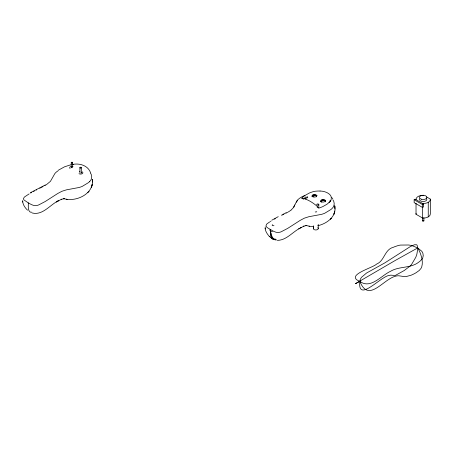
<?xml version="1.0" encoding="UTF-8"?>
<svg xmlns="http://www.w3.org/2000/svg" width="453" height="453" viewBox="0 0 453 453"><rect width="100%" height="100%" fill="white"/><g stroke="black" fill="none" stroke-linecap="round" stroke-linejoin="round"><path stroke-width="0.68" d="M29.156 193.89L24.768 196.783A12.831 7.412 0 0 0 24.213 197.281L23.386 198.765L23.93 199.915L28.273 202.859C28.562 205.872 27.452 209.96 30.164 212.089L31.744 212.225M269.716 221.913L267.191 223.691A10.997 6.348 0 0 0 266.426 224.422C264.524 227.078 269.195 228.499 270.758 229.716C269.96 233.38 270.928 240.266 275.651 239.767M92.401 182.066L92.282 179.365C94.451 193.771 75.872 202.508 63.805 198.584L64.468 198.759L63.199 198.663L64.298 198.703L61.172 199.36L61.523 199.212L56.314 202.004L58.816 200.503C50.249 204.479 42.69 215.792 32.129 212.955M334.671 205.458C337.242 216.2 326.992 223.64 317.717 225.764M22.673 200.515C22.525 204.297 24.921 207.672 27.537 210.192M265.22 226.925C264.779 230.351 266.806 233.55 268.986 236.002M92.118 184.898L91.472 187.395L92.242 184.195M334.597 211.755L333.957 214.252L334.727 211.053M276.698 239.886C273.782 240.922 271.449 236.098 270.99 233.295M294.999 204.552L296.387 201.834A25.736 14.858 0 0 1 297.327 200.453M294.931 204.699L294.433 205.713M294.416 205.741L292.949 208.154L291.171 209.988M331.205 197.514A15.713 9.071 0 0 1 331.245 198.975L331.001 200.056A11.954 6.903 0 0 1 330.294 201.37L327.038 204.218L322.876 206.557A25.153 14.519 0 0 1 318.884 208.04L317.055 206.987M89.615 181.591L90.419 180.673A14.094 8.137 0 0 0 91.263 179.207L91.659 177.502A20.447 11.806 0 0 0 91.687 176.636L91.404 174.977A16.823 9.711 0 0 0 90.526 173.182M87.865 192.474L89.014 191.381L88.528 191.846M330.35 219.331L331.5 218.238L331.007 218.703M270.713 232.593C270.577 234.779 271.358 239.518 273.306 239.116A6.116 3.528 -60 0 1 271.874 238.357L270.962 237.587M290.979 210.147L289.495 211.217M58.177 170.702L56.421 171.998A19.751 11.404 0 0 0 54.83 173.618L50.436 181.336L46.217 184.858M299.082 228.691C292.055 232.627 286.002 240.345 277.344 240.373M58.46 170.141L64.62 166.778L71.223 164.649M288.703 211.715L289.105 211.466M270.328 221.534L270.968 221.143M271.772 220.226L278.255 216.659M301.296 227.361L298.799 228.861L304.008 226.07L303.657 226.211L306.5 225.498L305.956 225.481L310.305 226.404L313.612 226.523M287.859 212.208L288.289 211.964M312.106 196.415L313.918 195.368A7.174 4.139 0 0 1 316.936 195.617M320.764 201.415L322.576 200.368A7.174 4.139 0 0 1 325.594 200.617M329.037 202.321L330.248 201.625M414.144 199.756L415.135 199.184L423.549 204.043L423.549 206.896L422.558 207.468L414.144 202.616L414.144 199.756L422.558 204.614L423.549 204.043M44.932 185.605L45.374 185.356M30.453 192.667L45.617 184.818M30.566 193.086L31.557 192.536M286.959 212.712L287.417 212.463M274.535 219.122L275.294 218.708M286.007 213.221L286.489 212.961M33.584 191.443L34.354 191.036M42.514 186.885L43.024 186.619M36.166 190.096L36.676 189.83M41.45 187.423L41.987 187.151M39.756 188.272L40.334 187.984M281.647 215.43L282.236 215.13M283.385 214.558L283.935 214.28M281.97 214.807L286.205 212.695M73.584 164.303L72.752 164.382C79.751 163.04 88.176 165.521 90.623 172.882M273.686 239.133L272.315 238.363M271.087 237.327L269.79 236.76M271.562 237.921L270.82 237.734M66.183 199.224L67.157 199.428M309.003 226.149L309.642 226.285M304.665 198.788L305.871 199.212M270.758 229.716C273.504 231.268 276.636 233.323 279.926 232.213A11.263 6.501 0 0 0 281.273 231.732L287.683 228.391L300.209 220.362L304.382 218.153L308.878 216.715L321.398 214.382A19.943 11.512 0 0 0 324.716 213.255L330.911 209.513A25.045 14.462 0 0 0 332.1 208.448L332.904 207.531A14.094 8.137 0 0 0 333.748 206.064L334.144 204.36A20.447 11.806 0 0 0 334.172 203.493L333.889 201.834A16.823 9.711 0 0 0 333.012 200.039M28.273 202.859C31.019 204.411 34.156 206.466 37.44 205.356A11.263 6.501 0 0 0 38.788 204.881L45.204 201.534L57.724 193.505L61.897 191.296L66.393 189.858L78.918 187.525A19.943 11.512 0 0 0 82.231 186.398L88.426 182.655A25.045 14.462 0 0 0 89.615 181.591M426.709 197.01L430.333 199.099L430.333 213.674A7.174 4.139 0 0 1 422.66 218.103L416.024 214.269L416.024 203.244M320.045 191.07A15.702 9.066 0 0 0 317.995 191.036L315.639 191.189A11.954 6.903 0 0 0 313.368 191.596L310.475 192.553A28.426 16.41 0 0 0 309.184 193.12L305.005 195.447A25.26 14.587 0 0 0 301.811 198.182L303.64 199.241M332.242 197.961L332.847 199.139M270.877 232.859L270.968 233.199M265.215 228.941L265.147 228.301M22.735 202.083L22.667 201.443M334.824 206.964L334.767 206.223L334.886 208.924M92.282 179.365L92.384 180.673M428.249 202.327L428.249 216.896M423.878 217.616L423.878 220.826M422.66 204.065L422.66 203.527A7.174 4.139 0 0 0 430.333 199.099M422.66 207.117L422.66 218.103M422.558 204.614L422.558 207.468M422.479 217.616L422.479 220.826M322.576 199.971L322.576 200.368M318.821 204.541A1.048 0.606 0 0 1 317.247 205.067A1.048 0.606 0 0 1 317.247 204.014A1.048 0.606 0 0 1 318.821 204.541L318.821 206.5M318.244 224.394L318.244 228.539M313.918 195.368L313.918 195.923A8.505 4.909 -60 0 0 313.176 195.798A9.168 5.294 0 0 0 311.924 196.041M313.34 225.775L313.34 228.539M81.308 167.616L81.308 172.757M79.909 167.616L79.909 172.757M72.65 162.616A0.702 0.402 0 0 1 71.597 162.961A0.702 0.402 0 0 1 71.597 162.265A0.702 0.402 0 0 1 72.65 162.616L72.65 167.757M71.246 162.616L71.246 167.757M423.515 220.475A0.702 0.402 0 0 1 423.702 221.092A0.702 0.402 0 0 1 422.609 221.064A0.702 0.402 0 0 1 422.898 220.458M426.55 198.556A3.675 2.123 0 0 1 423.362 201.517A3.675 2.123 0 0 1 419.676 198.754M416.024 199.694A7.174 4.139 0 0 1 423.691 195.266M416.024 214.269A7.174 4.139 0 0 1 416.086 213.34M81.274 172.633A0.702 0.402 0 0 1 80.821 173.142M82.214 171.829A2.276 1.314 0 0 1 82.214 173.686A2.276 1.314 0 0 1 78.998 173.686M79.502 171.608A2.276 1.314 0 0 1 79.915 171.506M71.28 167.633A0.702 0.402 0 0 1 71.551 167.423M70.073 168.499A2.276 1.314 0 0 1 71.257 166.506M72.18 166.449A2.276 1.314 0 0 1 73.052 166.608M293.867 207.214A12.186 9.609 24.9 0 1 294.359 205.719M313.912 195.832A6.965 1.359 -8.8 0 1 317.009 195.515M296.63 202.248A11.365 8.964 24.9 0 1 297.338 200.311M297.259 200.3A24.428 14.105 0 0 1 304.863 195.441M274.32 239.065A10.408 6.008 -60 0 1 273.686 239.144A9.785 5.651 -60 0 0 274.291 239.071M312.344 196.851A2.276 1.314 0 0 1 314.433 195.017A2.276 1.314 0 0 1 316.517 196.851M307.751 197.842A7.174 4.139 0 0 1 307.264 196.494M320.815 201.325A2.276 1.314 0 0 1 323.55 200.039A2.276 1.314 0 0 1 325.18 201.851M321.483 202.253A2.276 1.314 0 0 1 320.922 201.727M330.016 200.249A7.174 4.139 0 0 1 330.265 201.392M301.806 198.171A22.622 13.058 60 0 1 304.671 198.799M305.877 199.246A39.479 22.792 60 0 1 314.818 204.405L316.03 205.345A22.622 13.058 60 0 1 318.889 208.035M320.056 190.985A12.276 7.089 0 0 1 331.353 197.508M273.974 225.543A1.048 0.606 0 0 1 272.491 225.543A1.048 0.606 0 0 1 272.491 224.682M316.777 211.608A1.048 0.606 0 0 1 315.226 211.908M317.751 227.695A2.452 1.416 0 0 1 317.479 229.563A2.452 1.416 0 0 1 314.235 229.631A2.452 1.416 0 0 1 313.731 227.774M271.324 237.502A1.614 0.408 40.7 0 1 272.451 238.335M269.767 236.777A7.446 2.146 -36.9 0 1 269.609 236.551M269.331 236.76A10.646 2.395 -52.1 0 1 269.184 236.438M270.645 233.352A16.234 2.22 -62.9 0 1 270.413 233.691L270.611 232.819A1.976 1.172 53.9 0 1 270.69 232.57M272.519 231.659A3.499 2.022 0 0 1 269.75 229.892M275.248 238.974A7.701 4.445 60 0 1 275.09 238.952M359.835 281.398C357.44 303.731 381.183 275.583 389.744 275.328A14.853 8.579 -60 0 1 390.984 275.152L394.478 275.492A7.537 4.354 -60 0 0 395.48 275.356L404.195 270.549L410.118 266.041A13.403 7.741 -60 0 0 411.624 264.337L415.718 257.4A16.784 9.689 -60 0 0 416.924 253.952L417.706 249.031L417.162 245.316A4.649 2.684 -60 0 0 416.517 244.75L414.353 244.779L410.293 246.608L384.778 262.91L366.534 273.04L361.454 277.344L360.271 279.308L359.835 281.398C368.878 303.872 383.595 278.051 396.743 275.922A14.303 11.676 58 0 1 398.816 275.781L403.923 276.545A14.06 11.478 58 0 0 406.182 276.562L411.211 275.169A53.069 43.318 58 0 0 416.148 272.678L419.285 270.43L421.018 268.363A10.674 8.715 58 0 0 421.749 266.783C423.164 262.027 421.749 256.942 419.999 252.468A29.655 24.207 58 0 0 417.734 247.967L412.145 245.679A16.784 9.689 0 0 0 408.561 244.999L400.503 245.073A14.088 8.137 0 0 0 398.261 245.52L395.095 246.562A35.634 20.572 0 0 0 393.459 247.247C384.45 249.433 384.671 260.837 376.579 264.093C372.972 267.882 344.467 275.277 359.835 281.398C370.707 289.467 381.098 275.577 390.497 271.324C399.235 265.985 410.803 268.612 418.98 261.981A35.634 20.572 0 0 0 420.174 261.041L421.975 259.212A14.088 8.137 0 0 0 422.751 257.916L423.244 255.617L422.881 253.267A16.784 9.689 0 0 0 421.698 251.194L417.734 247.967A29.655 0.493 -29.3 0 0 414.869 249.507L395.124 260.537A53.069 0.883 -29.3 0 0 390.509 263.21L355.458 283.669L359.835 281.398M306.777 225.56L306.109 225.458L306.777 225.56M421.341 199.235A3.675 2.123 0 0 0 426.851 197.4A3.675 2.123 0 0 0 421.341 195.56A3.675 2.123 0 0 0 421.341 199.235M80.198 167.938A0.702 0.402 0 0 0 81.302 167.655A0.702 0.402 0 0 0 80.323 167.248A0.702 0.402 0 0 0 80.198 167.938M313.295 196.891A2.276 1.314 0 0 0 316.704 195.758A2.276 1.314 0 0 0 313.295 194.62A2.276 1.314 0 0 0 313.295 196.891M321.953 201.891A2.276 1.314 0 0 0 325.367 200.758A2.276 1.314 0 0 0 321.953 199.62A2.276 1.314 0 0 0 321.953 201.891M305.367 198.21A1.048 0.606 0 0 0 306.947 197.684A1.048 0.606 0 0 0 305.367 197.157A1.048 0.606 0 0 0 305.367 198.21"/></g></svg>
